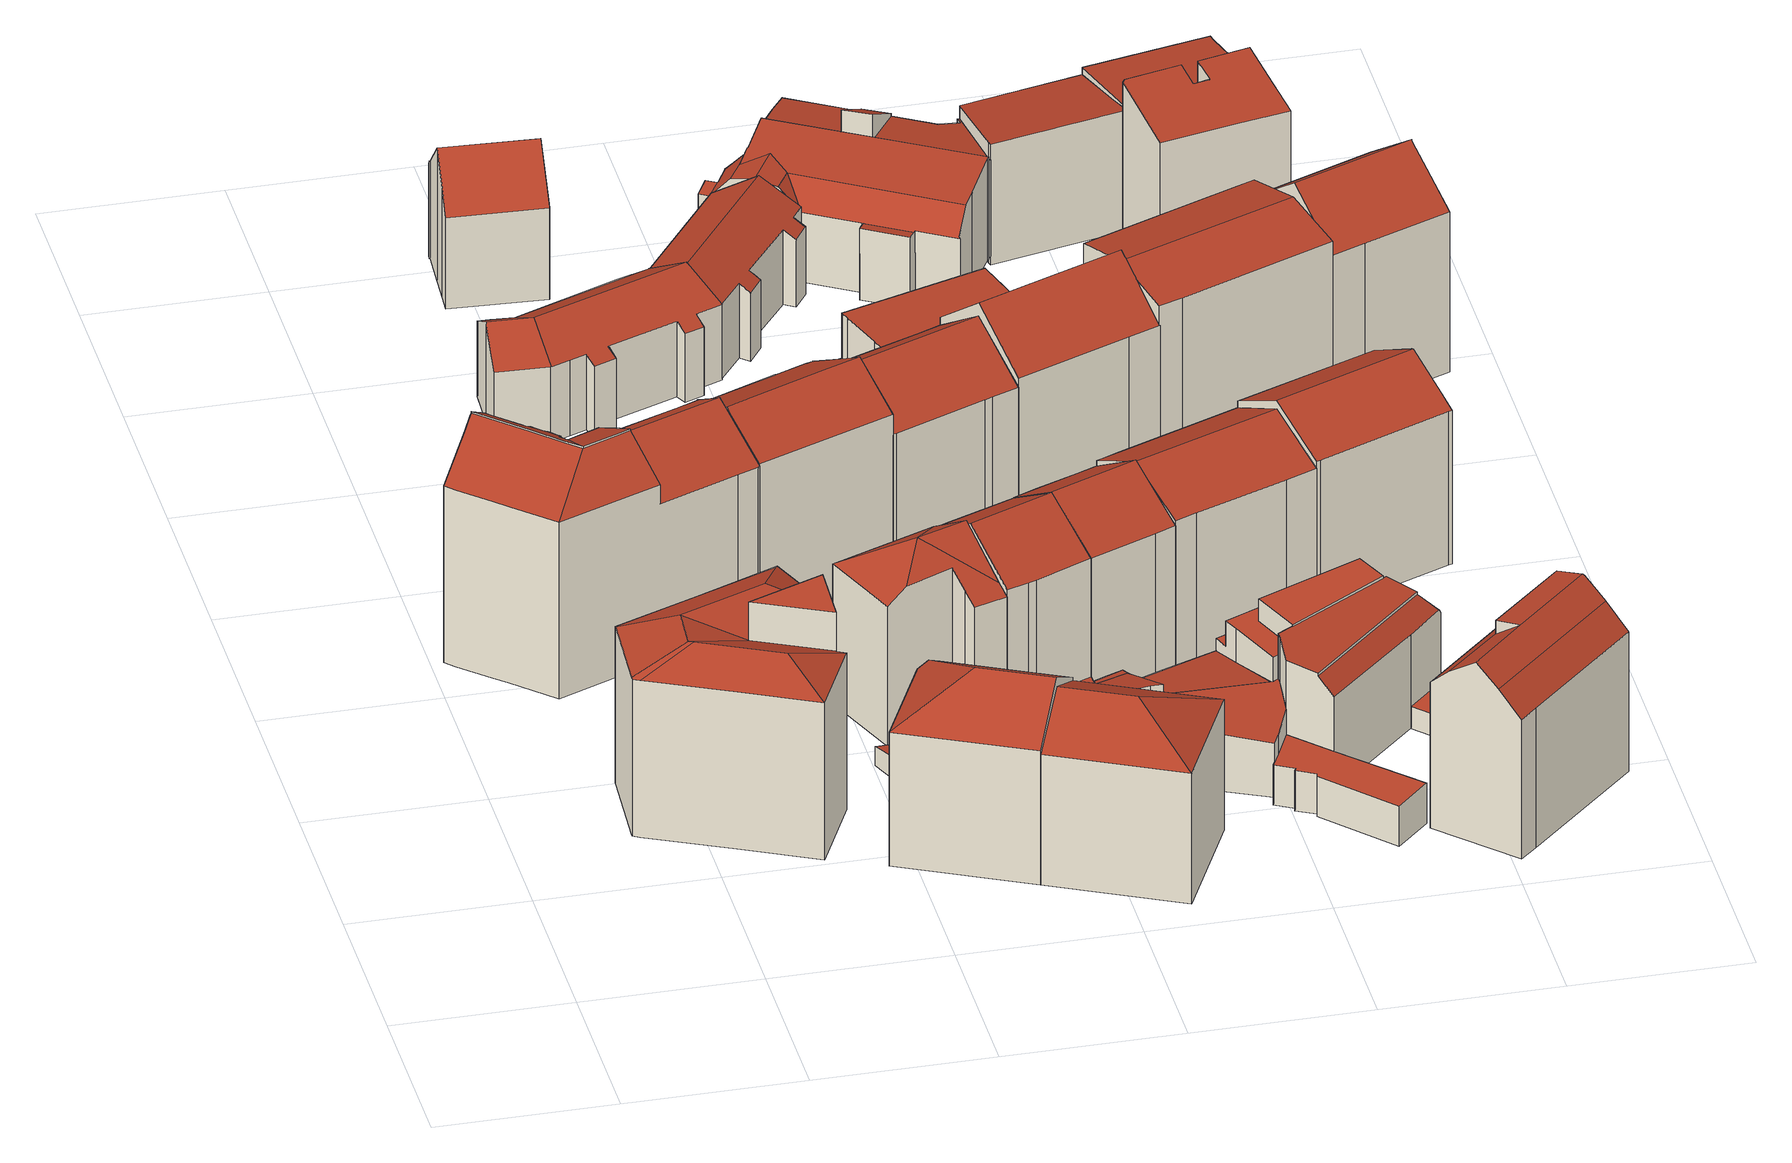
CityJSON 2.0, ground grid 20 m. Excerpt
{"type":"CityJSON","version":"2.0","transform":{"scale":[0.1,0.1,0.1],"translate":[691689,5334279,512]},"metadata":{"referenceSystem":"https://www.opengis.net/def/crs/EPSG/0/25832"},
"CityObjects":{
"building1":{"type":"Building","attributes":{"Gemeindeschluessel":"09162000","HoeheDach":"538.320","HoeheGrund":"514.550","Methode":"2000","NiedrigsteTraufeDesGebaeudes":"533.578","Geometrietyp2DReferenz":"3000","function":"31001_9998","roofType":"3200","measuredHeight":23.77,"storeysAboveGround":5},"geometry":[{"type":"MultiSurface","lod":"2","boundaries":[[[0,1,2,3]],[[4,5,6,7]],[[8,9,10,11,12,13,14,0]],[[13,15,16,14]],[[17,18,19,20,21,22,23,24,25,26,27,28,29,4,7]],[[30,3,2,31,28,27,26,25]],[[7,6,32,17]],[[33,11,10]],[[1,34,35,5,36,31,2]],[[21,11,33,22]],[[14,16,37,38]],[[31,36,5,4,29,28]],[[39,8,0,3,30]],[[24,23,22,33,40,39,30,25]],[[13,12,20,19,18,17,32,38,37,15]],[[40,33,10,9,8,39]],[[15,37,16]],[[14,1,0]],[[6,5,35]],[[14,38,32,6,35,34,1]],[[20,12,11,21]]],"semantics":{"surfaces":[{"type":"RoofSurface"},{"type":"WallSurface"},{"type":"GroundSurface"}],"values":[0,1,0,1,2,1,1,0,0,1,1,1,0,1,1,0,0,0,0,0,1]}}]},
"building2":{"type":"Building","attributes":{"Gemeindeschluessel":"09162000","HoeheDach":"540.110","HoeheGrund":"514.570","Methode":"2000","NiedrigsteTraufeDesGebaeudes":"533.752","Geometrietyp2DReferenz":"3000","function":"31001_9998","roofType":"3100","measuredHeight":25.54,"storeysAboveGround":7},"geometry":[{"type":"MultiSurface","lod":"2","boundaries":[[[41,42,43,44]],[[45,46,47,48]],[[49,50,51,52,53,54,55,56,57,58,59,60,61,62,63,64,65,66,67,68,69,70,71]],[[72,73,74,75]],[[43,76,71,70,77,78,44]],[[79,80,81,82,74,73,83,84]],[[85,61,60,86]],[[77,70,69,87]],[[88,89,90,51,50,49,71,76]],[[91,92,93,57,56,55]],[[53,52,94,95,96,97,98,99,100,101,102]],[[73,72,103,48,47,83]],[[104,105,106,107,81,80,108,109,110]],[[90,111,112,113,114,51]],[[115,58,57,93]],[[84,83,47,46,116,117,97,96]],[[118,107,106,105,104,119,120,121,122,41,44,78,77,87,123,124,125,126,127,128,129,85,86,130,115,93,92,91,131,102,101,100,99,98,132,133,45,48,103,72,75]],[[109,108,112,111,90,110]],[[126,65,64,127]],[[122,134,42,41]],[[51,114,113,135,95,94,52]],[[54,53,102,131,91,55]],[[132,117,116,133]],[[133,116,46,45]],[[130,59,58,115]],[[118,82,81,107]],[[125,66,65,126]],[[75,74,82,118]],[[86,60,59,130]],[[98,97,117,132]],[[87,69,68,123]],[[121,120,119,104,110,136,137,138,134,122]],[[68,67,66,125,124,123]],[[128,63,62,129]],[[138,137,136,110,90,89,88,76,43,42,134]],[[127,64,63,128]],[[112,108,80,79,84,96,95,135,113]],[[129,62,61,85]]],"semantics":{"surfaces":[{"type":"WallSurface"},{"type":"RoofSurface"},{"type":"GroundSurface"}],"values":[0,0,1,0,0,1,0,0,0,0,0,0,0,0,0,1,2,1,0,0,1,0,0,0,0,0,0,0,0,0,0,0,0,0,1,0,0,0]}}]},
"building3":{"type":"Building","attributes":{"Gemeindeschluessel":"09162000","HoeheDach":"519.365","HoeheGrund":"515.420","Methode":"1000","NiedrigsteTraufeDesGebaeudes":"518.672","Geometrietyp2DReferenz":"3000","function":"31001_9998","roofType":"1000","measuredHeight":3.94,"storeysAboveGround":1},"geometry":[{"type":"MultiSurface","lod":"2","boundaries":[[[139,140,141,142,143,144,145,146]],[[143,147,148,144]],[[141,140,149,150,151,142]],[[142,151,147,143]],[[147,151,150,149,152,153,154,148]],[[145,154,153,146]],[[140,139,146,153,152,149]],[[144,148,154,145]]],"semantics":{"surfaces":[{"type":"GroundSurface"},{"type":"WallSurface"},{"type":"RoofSurface"}],"values":[0,1,1,1,2,1,1,1]}}]},
"building4":{"type":"Building","attributes":{"Gemeindeschluessel":"09162000","HoeheDach":"535.474","HoeheGrund":"514.700","Methode":"1000","NiedrigsteTraufeDesGebaeudes":"530.968","Geometrietyp2DReferenz":"3000","function":"31001_9998","roofType":"3200","measuredHeight":20.77,"storeysAboveGround":4},"geometry":[{"type":"MultiSurface","lod":"2","boundaries":[[[155,156,157,158]],[[159,160,157,156]],[[161,162,163,164,165,166]],[[162,161,156,155]],[[161,166,159,156]],[[159,166,165,167,160]],[[163,162,155,158,168,169,164]],[[169,167,165,164]],[[157,160,167,169,168,158]]],"semantics":{"surfaces":[{"type":"WallSurface"},{"type":"RoofSurface"},{"type":"GroundSurface"}],"values":[0,1,0,0,1,1,2,0,0]}}]},
"building5":{"type":"Building","attributes":{"Gemeindeschluessel":"09162000","HoeheDach":"517.428","HoeheGrund":"514.560","Methode":"1000","NiedrigsteTraufeDesGebaeudes":"516.940","Geometrietyp2DReferenz":"3000","function":"31001_2000","roofType":"1000","measuredHeight":2.87},"geometry":[{"type":"MultiSurface","lod":"2","boundaries":[[[170,171,172,173,174,175]],[[176,177,178,179,180,175,174,173,181,182,183]],[[180,179,178,184,185,186,170,175]],[[182,187,188,183]],[[173,172,189,181]],[[177,190,184,178]],[[172,171,170,186,185,184,190,191,188,187,189]],[[177,176,183,188,191,190]],[[181,189,187,182]]],"semantics":{"surfaces":[{"type":"WallSurface"},{"type":"GroundSurface"},{"type":"RoofSurface"}],"values":[0,1,0,0,0,0,2,0,0]}}]},
"building6":{"type":"Building","attributes":{"Gemeindeschluessel":"09162000","HoeheDach":"535.552","HoeheGrund":"514.420","Methode":"2000","NiedrigsteTraufeDesGebaeudes":"530.473","Geometrietyp2DReferenz":"3000","function":"31001_9998","roofType":"3200","measuredHeight":21.13,"storeysAboveGround":5},"geometry":[{"type":"MultiSurface","lod":"2","boundaries":[[[192,193,194,195,196,197,198,199,200]],[[198,197,196,201,202,203,204,205,206,207]],[[208,209,206,205]],[[210,211,212,213,214,215,208,205,204,203,202,201]],[[199,206,209]],[[207,206,199]],[[215,216,209,208]],[[198,207,199]],[[216,200,199,209]],[[201,196,195,210]],[[215,214,213,192,200,216]],[[212,193,192,213]],[[211,210,195,194,193,212]]],"semantics":{"surfaces":[{"type":"RoofSurface"},{"type":"WallSurface"},{"type":"GroundSurface"}],"values":[0,1,1,2,0,0,1,0,0,1,1,1,1]}}]},
"building7":{"type":"Building","attributes":{"Gemeindeschluessel":"09162000","HoeheDach":"527.400","HoeheGrund":"515.210","Methode":"2000","NiedrigsteTraufeDesGebaeudes":"523.573","Geometrietyp2DReferenz":"3000","function":"31001_9998","roofType":"3100","measuredHeight":12.19,"storeysAboveGround":3},"geometry":[{"type":"MultiSurface","lod":"2","boundaries":[[[217,218,219,220]],[[221,222,223,224,225,226,227]],[[228,229,230,231,232,233]],[[234,235,236,237,238,239]],[[240,241,242,243,244,245]],[[232,231,246,247,241,240,245,248,249,250,235,234,239,251,223,222,252]],[[253,254,250,249,248,255]],[[256,257,258,259]],[[255,248,245,244]],[[242,241,247,260]],[[236,235,250,254]],[[224,223,251,261]],[[262,246,231,230]],[[238,237,236,254,253,255,244,243,242,260,262,230,229,228,256,259,263,217,220,264,265,226,225,224,261]],[[228,233,257,256]],[[258,266,218,217,263,259]],[[261,251,239,238]],[[220,219,267,264]],[[252,267,219,218,266]],[[233,232,252,266,258,257]],[[267,268,227,226,265,264]],[[252,222,221,227,268,267]],[[260,247,246,262]]],"semantics":{"surfaces":[{"type":"WallSurface"},{"type":"RoofSurface"},{"type":"GroundSurface"}],"values":[0,0,0,0,0,1,0,0,0,0,0,0,0,2,0,0,0,0,1,1,0,1,0]}}]},
"building8":{"type":"Building","attributes":{"Gemeindeschluessel":"09162000","HoeheDach":"537.859","HoeheGrund":"514.250","Methode":"2000","NiedrigsteTraufeDesGebaeudes":"516.278","Geometrietyp2DReferenz":"3000","function":"31001_9998","roofType":"3100","measuredHeight":23.61,"storeysAboveGround":7},"geometry":[{"type":"MultiSurface","lod":"2","boundaries":[[[269,270,271,272,273,274]],[[275,276,277,278,279,280]],[[280,279,278,281,282,283]],[[284,285,286,287]],[[288,289,290,291]],[[292,293,294,295]],[[287,286,296,297]],[[298,299,300,301]],[[302,303,304,281,278,277,305]],[[306,307,308,309]],[[310,296,286,285,311,294,293,312,313,314,315,316,317,318,305,277,276,275,319,270,269,274,320,321,322,300,299,323,324,325,290,289]],[[295,294,311,326]],[[302,305,318,327]],[[328,317,316,329]],[[307,306,330,329,316,315]],[[331,323,299,298]],[[332,312,293,292]],[[333,334,335,313,312,332]],[[336,310,289,288]],[[290,325,324,337,338,291]],[[327,318,317,328]],[[335,308,307,315,314,313]],[[339,322,321,340]],[[271,270,319,341]],[[283,282,281,304,342,343]],[[301,300,322,339]],[[309,334,333,332,292,295,326,284,287,297,336,288,291,338,337,331,298,301,339,340,344,273,272,271,341,345,343,342,304,303,302,327,328,329,330,306]],[[326,311,285,284]],[[340,321,320,344]],[[337,324,323,331]],[[345,341,319,275,280,283,343]],[[309,308,335,334]],[[344,320,274,273]],[[297,296,310,336]]],"semantics":{"surfaces":[{"type":"WallSurface"},{"type":"RoofSurface"},{"type":"GroundSurface"}],"values":[0,0,1,0,0,0,0,0,0,0,1,0,0,0,0,0,0,0,0,0,0,1,0,0,0,0,2,0,0,0,0,0,0,0]}}]},
"building9":{"type":"Building","attributes":{"Gemeindeschluessel":"09162000","HoeheDach":"518.484","HoeheGrund":"514.410","Methode":"2000","NiedrigsteTraufeDesGebaeudes":"517.580","Geometrietyp2DReferenz":"3000","function":"31001_2000","roofType":"1000","measuredHeight":4.07},"geometry":[{"type":"MultiSurface","lod":"2","boundaries":[[[346,347,348,349,350,351,352,212,210,201,353,354]],[[201,355,356,353]],[[357,358,359,360,361]],[[346,354,362,357,361,347]],[[363,364,365,212,352,351]],[[347,361,360,348]],[[348,360,359,349]],[[366,210,212,365]],[[358,363,351,350,349,359]],[[357,362,356,355,366,365,364,363,358]],[[353,356,362,354]],[[210,366,355,201]]],"semantics":{"surfaces":[{"type":"GroundSurface"},{"type":"WallSurface"},{"type":"RoofSurface"}],"values":[0,1,2,1,1,1,1,1,1,2,1,1]}}]},
"building10":{"type":"Building","attributes":{"Gemeindeschluessel":"09162000","HoeheDach":"530.640","HoeheGrund":"514.328","Methode":"2000","NiedrigsteTraufeDesGebaeudes":"523.730","Geometrietyp2DReferenz":"3000","function":"31001_9998","roofType":"3100","measuredHeight":16.31,"storeysAboveGround":3},"geometry":[{"type":"MultiSurface","lod":"2","boundaries":[[[367,368,369,370]],[[371,372,369,368,373,374]],[[375,376,377,378]],[[374,379,380,371]],[[381,382,383,384]],[[385,386,387,388]],[[389,390,391,392]],[[393,394,382,381]],[[395,396,397,398]],[[398,397,386,385]],[[395,398,385,388,389,392,393,381,384,399,367,370,400,401,375,378]],[[370,369,372,400]],[[401,402,376,375]],[[401,400,372,371,380,402]],[[388,387,390,389]],[[399,373,368,367]],[[397,396,390,387,386]],[[392,391,394,393]],[[396,377,376,402,380,379,383,382,394,391,390]],[[395,378,377,396]],[[399,384,383,379,374,373]]],"semantics":{"surfaces":[{"type":"WallSurface"},{"type":"RoofSurface"},{"type":"GroundSurface"}],"values":[0,1,0,0,0,0,0,0,0,0,2,0,0,0,0,0,1,0,1,0,0]}}]},
"building11":{"type":"Building","attributes":{"Gemeindeschluessel":"09162000","HoeheDach":"534.431","HoeheGrund":"514.700","Methode":"1000","NiedrigsteTraufeDesGebaeudes":"530.621","Geometrietyp2DReferenz":"3000","function":"31001_9998","roofType":"3200","measuredHeight":19.73,"storeysAboveGround":4},"geometry":[{"type":"MultiSurface","lod":"2","boundaries":[[[403,404,405]],[[406,403,407,162]],[[407,408,409,164,163,162]],[[405,404,410,409,408]],[[411,404,403,406]],[[164,409,410,412]],[[412,410,404,411]],[[406,162,163,164,412,411]],[[403,405,408,407]]],"semantics":{"surfaces":[{"type":"RoofSurface"},{"type":"WallSurface"},{"type":"GroundSurface"}],"values":[0,1,1,0,1,1,1,2,0]}}]},
"building12":{"type":"Building","attributes":{"Gemeindeschluessel":"09162000","HoeheDach":"535.578","HoeheGrund":"514.290","Methode":"1000","NiedrigsteTraufeDesGebaeudes":"531.190","Geometrietyp2DReferenz":"3000","function":"31001_9998","roofType":"3100","measuredHeight":21.29,"storeysAboveGround":5},"geometry":[{"type":"MultiSurface","lod":"2","boundaries":[[[413,414,415,416,417,418,419,420]],[[421,422,423,424]],[[425,420,419,426,427]],[[424,423,428,429]],[[430,427,426,431]],[[428,423,422,432,414,413,420,425]],[[433,421,424,429,434,430,431,418,417,416,415]],[[431,426,419,418]],[[434,429,428,425,427,430]],[[421,433,415,414,432,422]]],"semantics":{"surfaces":[{"type":"WallSurface"},{"type":"RoofSurface"},{"type":"GroundSurface"}],"values":[0,0,1,0,0,1,2,0,0,0]}}]},
"building13":{"type":"Building","attributes":{"Gemeindeschluessel":"09162000","HoeheDach":"522.833","HoeheGrund":"514.500","Methode":"2000","NiedrigsteTraufeDesGebaeudes":"520.906","Geometrietyp2DReferenz":"3000","function":"31001_2000","roofType":"2100","measuredHeight":8.33},"geometry":[{"type":"MultiSurface","lod":"2","boundaries":[[[435,436,437,438]],[[439,440,441,442,435,438,443]],[[443,438,437,444]],[[445,446,447,444,437,436,448]],[[448,442,441,445]],[[442,448,436,435]],[[446,445,441,440,439,447]],[[447,439,443,444]]],"semantics":{"surfaces":[{"type":"WallSurface"},{"type":"RoofSurface"},{"type":"GroundSurface"}],"values":[0,1,0,2,0,0,0,0]}}]},
"building14":{"type":"Building","attributes":{"Gemeindeschluessel":"09162000","HoeheDach":"516.940","HoeheGrund":"514.331","Methode":"2000","NiedrigsteTraufeDesGebaeudes":"515.772","Geometrietyp2DReferenz":"3000","function":"31001_2000","roofType":"2100","measuredHeight":2.61},"geometry":[{"type":"MultiSurface","lod":"2","boundaries":[[[449,450,451,452]],[[453,454,455,421]],[[415,456,450,449]],[[456,455,454,451,450]],[[452,451,454,453]],[[456,415,421,455]],[[421,415,449,452,453]]],"semantics":{"surfaces":[{"type":"WallSurface"},{"type":"RoofSurface"},{"type":"GroundSurface"}],"values":[0,0,0,1,0,0,2]}}]},
"building15":{"type":"Building","attributes":{"Gemeindeschluessel":"09162000","HoeheDach":"517.295","HoeheGrund":"514.480","Methode":"1000","NiedrigsteTraufeDesGebaeudes":"517.295","Geometrietyp2DReferenz":"3000","function":"31001_2000","roofType":"1000","measuredHeight":2.81},"geometry":[{"type":"MultiSurface","lod":"2","boundaries":[[[457,458,459,460]],[[461,462,463,464,465,466]],[[467,468,469,470]],[[471,472,458,457]],[[460,459,473,474]],[[458,472,469,468,475,463,462,461,476,473,459]],[[473,476,461,466,477,474]],[[467,470,471,457,460,474,477,466,465,464,478]],[[470,469,472,471]],[[478,475,468,467]],[[464,463,475,478]]],"semantics":{"surfaces":[{"type":"WallSurface"},{"type":"RoofSurface"},{"type":"GroundSurface"}],"values":[0,0,0,0,0,1,0,2,0,0,0]}}]},
"building16":{"type":"Building","attributes":{"Gemeindeschluessel":"09162000","HoeheDach":"536.653","HoeheGrund":"514.170","Methode":"1000","NiedrigsteTraufeDesGebaeudes":"531.520","Geometrietyp2DReferenz":"3000","function":"31001_9998","roofType":"3100","measuredHeight":22.48,"storeysAboveGround":5},"geometry":[{"type":"MultiSurface","lod":"2","boundaries":[[[479,306,480,481,482,329]],[[483,484,485,486,487,488]],[[489,490,491,492]],[[480,491,490,493,483,488,481]],[[494,489,492,306,479,329,495,328,496,497,498,486,485,484]],[[495,329,482,499,500,328]],[[492,491,480,306]],[[484,483,493,494]],[[498,501,487,486]],[[499,482,481,488,487,501,502,503,500]],[[503,502,501,498,497,496]],[[328,500,503,496]],[[494,493,490,489]]],"semantics":{"surfaces":[{"type":"WallSurface"},{"type":"RoofSurface"},{"type":"GroundSurface"}],"values":[0,0,0,1,2,0,0,0,0,1,0,0,0]}}]},
"building17":{"type":"Building","attributes":{"Gemeindeschluessel":"09162000","HoeheDach":"517.392","HoeheGrund":"514.170","Methode":"1000","NiedrigsteTraufeDesGebaeudes":"516.470","Geometrietyp2DReferenz":"3000","function":"31001_2000","roofType":"1000","measuredHeight":3.22},"geometry":[{"type":"MultiSurface","lod":"2","boundaries":[[[504,505,506,507,508,509]],[[510,511,512,513]],[[510,513,514,509,508,507,515]],[[513,512,516,514]],[[507,506,517,515]],[[516,512,511,517,506,505,504]],[[515,517,511,510]],[[514,516,504,509]]],"semantics":{"surfaces":[{"type":"WallSurface"},{"type":"GroundSurface"},{"type":"RoofSurface"}],"values":[0,0,1,0,0,2,0,0]}}]},
"building18":{"type":"Building","attributes":{"Gemeindeschluessel":"09162000","HoeheDach":"527.402","HoeheGrund":"515.390","Methode":"2000","NiedrigsteTraufeDesGebaeudes":"523.641","Geometrietyp2DReferenz":"3000","function":"31001_9998","roofType":"3100","measuredHeight":12.01,"storeysAboveGround":3},"geometry":[{"type":"MultiSurface","lod":"2","boundaries":[[[518,519,520,521,522,523]],[[524,525,526,519,518,523,527,528,529,530,531,532,533,534,535,536,537,538]],[[538,539,540,524]],[[526,541,520,519]],[[532,542,543,533]],[[544,541,526,525,524,540]],[[545,546,529,528,527,547]],[[533,543,548,534]],[[543,542,549,550,546,545,547,522,521,520,541,544,540,539,551,548]],[[534,548,552,535]],[[551,539,538,537,536,553]],[[529,546,550,530]],[[535,552,553,536]],[[548,551,553,552]],[[523,522,547,527]],[[531,530,550,549,542,532]]],"semantics":{"surfaces":[{"type":"WallSurface"},{"type":"GroundSurface"},{"type":"RoofSurface"}],"values":[0,1,0,0,0,0,0,0,2,0,0,0,0,2,0,0]}}]},
"building19":{"type":"Building","attributes":{"Gemeindeschluessel":"09162000","HoeheDach":"517.320","HoeheGrund":"514.610","Methode":"1000","NiedrigsteTraufeDesGebaeudes":"517.320","Geometrietyp2DReferenz":"3000","function":"31001_2000","roofType":"1000","measuredHeight":2.71},"geometry":[{"type":"MultiSurface","lod":"2","boundaries":[[[554,555,556,557]],[[558,559,560,561,562,563,564,565,566,554,557]],[[567,568,569,565,564,563]],[[560,570,571,561]],[[572,555,554,566,565,569]],[[461,463,556,555,572,569,568,567,573,571,570]],[[558,463,461,559]],[[562,573,567,563]],[[557,556,463,558]],[[559,461,570,560]],[[561,571,573,562]]],"semantics":{"surfaces":[{"type":"WallSurface"},{"type":"GroundSurface"},{"type":"RoofSurface"}],"values":[0,1,0,0,0,2,0,0,0,0,0]}}]},
"building20":{"type":"Building","attributes":{"Gemeindeschluessel":"09162000","HoeheDach":"535.715","HoeheGrund":"514.080","Methode":"1000","NiedrigsteTraufeDesGebaeudes":"531.264","Geometrietyp2DReferenz":"3000","function":"31001_9998","roofType":"3100","measuredHeight":21.64,"storeysAboveGround":5},"geometry":[{"type":"MultiSurface","lod":"2","boundaries":[[[574,575,576,577,578,579,580,581,582,583,584,585]],[[586,587,588,589,590,591,592]],[[593,594,585,584,583,582,588,587]],[[575,595,414,576]],[[577,576,414,586,592,578]],[[592,591,590,580,579,578]],[[580,590,589,581]],[[581,589,588,582]],[[575,574,585,594,596,595]],[[414,595,596,594,593,587,586]]],"semantics":{"surfaces":[{"type":"GroundSurface"},{"type":"RoofSurface"},{"type":"WallSurface"}],"values":[0,1,2,2,2,2,2,2,2,1]}}]},
"building21":{"type":"Building","attributes":{"Gemeindeschluessel":"09162000","HoeheDach":"521.641","HoeheGrund":"513.451","Methode":"2000","NiedrigsteTraufeDesGebaeudes":"520.076","Geometrietyp2DReferenz":"3000","function":"31001_9998","roofType":"9999","measuredHeight":8.19,"storeysAboveGround":2},"geometry":[{"type":"MultiSurface","lod":"2","boundaries":[[[597,598,599,600,601,602,603,604,605,606,607]],[[608,606,605,609]],[[610,611,612,613,614,615,616,617,608,609,618]],[[616,597,607,617]],[[618,604,603,610]],[[611,602,601,612]],[[617,607,606,608]],[[612,601,600,613]],[[609,605,604,618]],[[613,600,599,614]],[[610,603,602,611]],[[615,614,599,598,597,616]]],"semantics":{"surfaces":[{"type":"RoofSurface"},{"type":"WallSurface"},{"type":"GroundSurface"}],"values":[0,1,2,1,1,1,1,1,1,1,1,1]}}]},
"building22":{"type":"Building","attributes":{"Gemeindeschluessel":"09162000","HoeheDach":"521.391","HoeheGrund":"513.616","Methode":"2000","NiedrigsteTraufeDesGebaeudes":"519.910","Geometrietyp2DReferenz":"3000","function":"31001_9998","roofType":"9999","measuredHeight":7.78,"storeysAboveGround":2},"geometry":[{"type":"MultiSurface","lod":"2","boundaries":[[[619,620,621,622]],[[623,624,625,626]],[[626,625,627,628]],[[629,623,626,628,619,622,630]],[[630,631,632,629]],[[622,621,631,630]],[[628,627,620,619]],[[629,632,624,623]],[[631,621,620,627,625,624,632]]],"semantics":{"surfaces":[{"type":"WallSurface"},{"type":"GroundSurface"},{"type":"RoofSurface"}],"values":[0,0,0,1,0,0,0,0,2]}}]},
"building23":{"type":"Building","attributes":{"Gemeindeschluessel":"09162000","HoeheDach":"517.895","HoeheGrund":"513.032","Methode":"1000","NiedrigsteTraufeDesGebaeudes":"517.895","Geometrietyp2DReferenz":"3000","function":"31001_2000","roofType":"1000","measuredHeight":4.86},"geometry":[{"type":"MultiSurface","lod":"2","boundaries":[[[633,634,635,636]],[[637,638,639,640]],[[641,642,643,644]],[[645,646,647,648]],[[636,635,649,650]],[[651,652,653,654]],[[650,649,646,645]],[[640,639,652,651]],[[648,647,642,641]],[[654,653,634,633]],[[639,638,643,642,647,646,649,635,634,653,652]],[[651,654,633,636,650,645,648,641,644,637,640]],[[644,643,638,637]]],"semantics":{"surfaces":[{"type":"WallSurface"},{"type":"RoofSurface"},{"type":"GroundSurface"}],"values":[0,0,0,0,0,0,0,0,0,0,1,2,0]}}]},
"building24":{"type":"Building","attributes":{"Gemeindeschluessel":"09162000","HoeheDach":"520.797","HoeheGrund":"515.760","Methode":"1000","NiedrigsteTraufeDesGebaeudes":"520.225","Geometrietyp2DReferenz":"3000","function":"31001_2000","roofType":"1000","measuredHeight":5.04},"geometry":[{"type":"MultiSurface","lod":"2","boundaries":[[[655,656,657,658,659,660,661,662]],[[663,657,656,664]],[[665,666,663,664,667,668,669,670]],[[666,658,657,663]],[[669,661,660,670]],[[668,662,661,669]],[[666,665,670,660,659,658]],[[667,664,656,655,662,668]]],"semantics":{"surfaces":[{"type":"RoofSurface"},{"type":"WallSurface"},{"type":"GroundSurface"}],"values":[0,1,2,1,1,1,1,1]}}]},
"building25":{"type":"Building","attributes":{"Gemeindeschluessel":"09162000","HoeheDach":"522.776","HoeheGrund":"514.510","Methode":"1000","NiedrigsteTraufeDesGebaeudes":"521.759","Geometrietyp2DReferenz":"3000","function":"31001_2000","roofType":"1000","measuredHeight":8.27},"geometry":[{"type":"MultiSurface","lod":"2","boundaries":[[[671,672,673,674,675,676,677,678,679,680,681]],[[673,682,683,674]],[[676,684,685,677]],[[678,686,687,679]],[[675,688,684,676]],[[674,683,688,675]],[[677,685,686,678]],[[689,690,681,680,679,687]],[[683,682,691,692,690,689,687,686,685,684,688]],[[672,671,681,690,692,691]],[[672,691,682,673]]],"semantics":{"surfaces":[{"type":"GroundSurface"},{"type":"WallSurface"},{"type":"RoofSurface"}],"values":[0,1,1,1,1,1,1,1,2,1,1]}}]},
"building26":{"type":"Building","attributes":{"Gemeindeschluessel":"09162000","HoeheDach":"538.270","HoeheGrund":"514.047","Methode":"2000","NiedrigsteTraufeDesGebaeudes":"532.785","Geometrietyp2DReferenz":"3000","function":"31001_9998","roofType":"3100","measuredHeight":24.22,"storeysAboveGround":6},"geometry":[{"type":"MultiSurface","lod":"2","boundaries":[[[693,694,695,696,697]],[[697,698,699,700,693]],[[693,700,701,694]],[[702,703,704,705]],[[705,704,706,707]],[[708,701,700,699,702,705,707]],[[708,695,694,701]],[[706,704,703,698,697,696]],[[708,707,706,696,695]],[[699,698,703,702]]],"semantics":{"surfaces":[{"type":"RoofSurface"},{"type":"WallSurface"},{"type":"GroundSurface"}],"values":[0,1,1,1,1,2,1,0,1,1]}}]},
"building27":{"type":"Building","attributes":{"Gemeindeschluessel":"09162000","HoeheDach":"527.796","HoeheGrund":"515.288","Methode":"2000","NiedrigsteTraufeDesGebaeudes":"523.770","Geometrietyp2DReferenz":"3000","function":"31001_9998","roofType":"2100","measuredHeight":12.51,"storeysAboveGround":3},"geometry":[{"type":"MultiSurface","lod":"2","boundaries":[[[709,710,711,712,713]],[[714,715,716,717]],[[718,719,720,721]],[[714,717,722,723,724,725,710,709,726,727,728,729,730,731,732,733,734,735]],[[714,735,736,715]],[[725,737,711,710]],[[738,716,715,736,739,740,741,742,743,721,720]],[[734,739,736,735]],[[732,741,740,733]],[[743,742,744]],[[722,717,716,738,745]],[[732,731,746,744,742,741]],[[728,727,747,748,749]],[[726,750,719,718,751,747,727]],[[747,751,743,744,746,752,753,748]],[[750,720,719]],[[748,753,754,749]],[[755,756,724,723]],[[730,752,746,731]],[[709,713,750,726]],[[737,757,712,711]],[[718,721,743,751]],[[725,724,756,757,737]],[[745,755,723,722]],[[755,745,738,720,750,713,712,757,756]],[[733,740,739,734]],[[730,729,754,753,752]],[[728,749,754,729]]],"semantics":{"surfaces":[{"type":"WallSurface"},{"type":"RoofSurface"},{"type":"GroundSurface"}],"values":[0,0,1,2,0,0,1,0,0,0,0,0,0,0,1,1,1,0,0,0,1,1,0,0,1,0,0,0]}}]},
"building28":{"type":"Building","attributes":{"Gemeindeschluessel":"09162000","HoeheDach":"535.520","HoeheGrund":"513.940","Methode":"2000","NiedrigsteTraufeDesGebaeudes":"531.904","Geometrietyp2DReferenz":"3000","function":"31001_9998","roofType":"3100","measuredHeight":21.58,"storeysAboveGround":5},"geometry":[{"type":"MultiSurface","lod":"2","boundaries":[[[758,759,760,761]],[[762,763,764,765]],[[766,767,760,759,768,769]],[[770,771,772,773]],[[772,771,764,763,767,766]],[[763,762,774,761,760,767]],[[775,769,768,776]],[[777,773,772,766,769,775]],[[765,764,771,770]],[[765,770,773,777,775,776,758,761,774,762]],[[776,768,759,758]]],"semantics":{"surfaces":[{"type":"WallSurface"},{"type":"RoofSurface"},{"type":"GroundSurface"}],"values":[0,0,1,0,1,0,0,0,0,2,0]}}]},
"building29":{"type":"Building","attributes":{"Gemeindeschluessel":"09162000","HoeheDach":"527.202","HoeheGrund":"513.451","Methode":"2000","NiedrigsteTraufeDesGebaeudes":"521.410","Geometrietyp2DReferenz":"3000","function":"31001_9998","roofType":"1000","measuredHeight":13.75,"storeysAboveGround":3},"geometry":[{"type":"MultiSurface","lod":"2","boundaries":[[[778,779,780,781,782,783,784]],[[785,786,787,788]],[[618,789,790,791,792,793,794,795,796,797]],[[796,795,798,799]],[[782,800,787,786,783]],[[801,609,802,803,780,779]],[[618,797,802,609]],[[795,794,804,798]],[[805,806,807,788,787,800,808]],[[809,804,794,793]],[[799,798,804,809]],[[780,803,802,797,796,799,809,793,792,810,805,808,781]],[[782,781,808,800]],[[784,783,786,785]],[[810,792,791,811,806,805]],[[790,789,618,609,801,779,778,784,785,788,807,806,811,791]]],"semantics":{"surfaces":[{"type":"WallSurface"},{"type":"RoofSurface"},{"type":"GroundSurface"}],"values":[0,0,0,0,1,0,0,1,0,0,0,1,0,0,0,2]}}]},
"building30":{"type":"Building","attributes":{"Gemeindeschluessel":"09162000","HoeheDach":"527.075","HoeheGrund":"513.032","Methode":"2000","NiedrigsteTraufeDesGebaeudes":"524.110","Geometrietyp2DReferenz":"3000","function":"31001_9998","roofType":"1000","measuredHeight":14.04,"storeysAboveGround":3},"geometry":[{"type":"MultiSurface","lod":"2","boundaries":[[[812,813,814,815,816,817]],[[818,817,816,819,820]],[[821,818,820,650]],[[812,822,823,813]],[[824,636,650,820,819,825]],[[826,824,825,827,828,829]],[[830,814,813,823]],[[816,827,825,819]],[[831,826,829,832]],[[815,828,827,816]],[[818,821,822,812,817]],[[821,650,636,831,832,830,823,822]],[[830,832,829,828,815,814]],[[826,831,636,824]]],"semantics":{"surfaces":[{"type":"RoofSurface"},{"type":"WallSurface"},{"type":"GroundSurface"}],"values":[0,0,1,1,1,0,1,1,1,1,1,2,1,1]}}]},
"building31":{"type":"Building","attributes":{"Gemeindeschluessel":"09162000","HoeheDach":"530.510","HoeheGrund":"515.432","Methode":"2000","NiedrigsteTraufeDesGebaeudes":"525.719","Geometrietyp2DReferenz":"3000","function":"31001_9998","roofType":"1000","measuredHeight":15.08,"storeysAboveGround":2},"geometry":[{"type":"MultiSurface","lod":"2","boundaries":[[[833,834,835,836]],[[837,838,839,840]],[[841,838,837,842,833,836,843,844]],[[843,836,835,845]],[[840,839,846,847]],[[848,849,850,845,835,834,851,852]],[[853,854,855,856]],[[841,844,857,858]],[[859,860,847,846]],[[848,852,854,853]],[[858,857,861,862]],[[838,841,858,862,849,848,853,856,863,859,846,839]],[[851,834,833,842]],[[840,847,860,864,855,854,852,851,842,837]],[[863,864,860,859]],[[856,855,864,863]],[[843,845,850,861,857,844]],[[862,861,850,849]]],"semantics":{"surfaces":[{"type":"RoofSurface"},{"type":"WallSurface"},{"type":"GroundSurface"}],"values":[0,1,1,1,1,1,1,1,1,1,1,2,1,0,1,1,0,1]}}]},
"building32":{"type":"Building","attributes":{"Gemeindeschluessel":"09162000","HoeheDach":"518.498","HoeheGrund":"514.220","Methode":"1000","NiedrigsteTraufeDesGebaeudes":"518.498","Geometrietyp2DReferenz":"3000","function":"31001_2000","roofType":"1000","measuredHeight":4.28},"geometry":[{"type":"MultiSurface","lod":"2","boundaries":[[[865,866,867,868,869,870,871,872]],[[869,868,867,873,874,875]],[[876,866,865,877]],[[873,867,866,876]],[[878,879,871,870,869,875]],[[880,872,871,879]],[[877,880,879,878,875,874,873,876]],[[877,865,872,880]]],"semantics":{"surfaces":[{"type":"RoofSurface"},{"type":"WallSurface"},{"type":"GroundSurface"}],"values":[0,1,1,1,1,1,2,1]}}]},
"building33":{"type":"Building","attributes":{"Gemeindeschluessel":"09162000","HoeheDach":"534.740","HoeheGrund":"512.566","Methode":"2000","NiedrigsteTraufeDesGebaeudes":"529.614","Geometrietyp2DReferenz":"3000","function":"31001_9998","roofType":"2100","measuredHeight":22.17,"storeysAboveGround":5},"geometry":[{"type":"MultiSurface","lod":"2","boundaries":[[[881,882,883,884]],[[885,886,887,888,889,890,891,892]],[[893,894,895,882,881,896]],[[897,884,883,898]],[[890,899,900,891]],[[891,900,901,892]],[[902,903,904,894,893]],[[888,902,893,896,905,906,889]],[[881,884,897]],[[885,892,901,898,883,882,895]],[[889,906,899,890]],[[896,881,897,905]],[[905,897,898,901,900,899,906]],[[887,903,902,888]],[[886,904,903,887]],[[886,885,895,894,904]]],"semantics":{"surfaces":[{"type":"RoofSurface"},{"type":"GroundSurface"},{"type":"WallSurface"}],"values":[0,1,0,2,2,2,0,2,2,2,2,0,0,2,2,2]}}]},
"building34":{"type":"Building","attributes":{"Gemeindeschluessel":"09162000","HoeheDach":"515.660","HoeheGrund":"513.032","Methode":"9999","NiedrigsteTraufeDesGebaeudes":"515.660","Geometrietyp2DReferenz":"3000","function":"31001_2000","roofType":"1000","measuredHeight":2.63},"geometry":[{"type":"MultiSurface","lod":"2","boundaries":[[[821,907,908,822]],[[909,910,907,821]],[[821,822,911,912,909]],[[911,913,914,912]],[[910,914,913,908,907]],[[822,908,913,911]],[[912,914,910,909]]],"semantics":{"surfaces":[{"type":"WallSurface"},{"type":"GroundSurface"},{"type":"RoofSurface"}],"values":[0,0,1,0,2,0,0]}}]},
"building35":{"type":"Building","attributes":{"Gemeindeschluessel":"09162000","HoeheDach":"536.640","HoeheGrund":"514.150","Methode":"2000","NiedrigsteTraufeDesGebaeudes":"532.796","Geometrietyp2DReferenz":"3000","function":"31001_9998","roofType":"3100","measuredHeight":22.49,"storeysAboveGround":5},"geometry":[{"type":"MultiSurface","lod":"2","boundaries":[[[915,916,917,918]],[[919,920,921,922]],[[921,920,923,917,916,924,925]],[[918,917,923,926]],[[926,923,920,919]],[[927,928,929,930]],[[925,924,929,928,931]],[[926,919,922,932,933,927,930,934,915,918]],[[933,931,928,927]],[[932,922,921,925,931,933]],[[916,915,934,930,929,924]]],"semantics":{"surfaces":[{"type":"WallSurface"},{"type":"RoofSurface"},{"type":"GroundSurface"}],"values":[0,0,1,0,0,0,1,2,0,0,0]}}]},
"building36":{"type":"Building","attributes":{"Gemeindeschluessel":"09162000","HoeheDach":"536.921","HoeheGrund":"513.960","Methode":"1000","NiedrigsteTraufeDesGebaeudes":"535.220","Geometrietyp2DReferenz":"3000","function":"31001_9998","roofType":"3100","measuredHeight":22.96,"storeysAboveGround":5},"geometry":[{"type":"MultiSurface","lod":"2","boundaries":[[[935,936,699,937,700,938,939,940,941,942,943]],[[944,945,946,947,948,949]],[[949,948,950,951,952,953,954]],[[952,951,950,941,940,939]],[[943,947,946,935]],[[936,945,944,699]],[[937,699,944,949,954,700]],[[935,946,945,936]],[[700,954,953,938]],[[948,947,943,942,941,950]],[[938,953,952,939]]],"semantics":{"surfaces":[{"type":"GroundSurface"},{"type":"RoofSurface"},{"type":"WallSurface"}],"values":[0,1,1,2,2,2,2,2,2,2,2]}}]},
"building37":{"type":"Building","attributes":{"Gemeindeschluessel":"09162000","HoeheDach":"529.139","HoeheGrund":"514.400","Methode":"1000","NiedrigsteTraufeDesGebaeudes":"527.334","Geometrietyp2DReferenz":"3000","function":"31001_9998","roofType":"1000","measuredHeight":14.74,"storeysAboveGround":3},"geometry":[{"type":"MultiSurface","lod":"2","boundaries":[[[955,956,957,958,959,960,961,962,963,964]],[[965,962,961,966]],[[967,964,963,968]],[[960,959,969,970,966,961]],[[968,963,962,965]],[[969,959,958,971]],[[972,973,971,958,957,956]],[[971,973,972,974,967,968,965,966,970,969]],[[972,956,955,974]],[[974,955,964,967]]],"semantics":{"surfaces":[{"type":"RoofSurface"},{"type":"WallSurface"},{"type":"GroundSurface"}],"values":[0,1,1,1,1,1,1,2,1,1]}}]},
"building38":{"type":"Building","attributes":{"Gemeindeschluessel":"09162000","HoeheDach":"532.662","HoeheGrund":"514.050","Methode":"1000","NiedrigsteTraufeDesGebaeudes":"530.626","Geometrietyp2DReferenz":"3000","function":"31001_9998","roofType":"9999","measuredHeight":18.61,"storeysAboveGround":5},"geometry":[{"type":"MultiSurface","lod":"2","boundaries":[[[975,976,977,978]],[[979,980,981,982,983,984,977,976,985,986,987,988]],[[989,986,985,990]],[[991,992,993,994,989,990,975,978,995,996,997,998]],[[994,987,986,989]],[[997,982,981,998]],[[992,979,988,993]],[[992,991,998,981,980,979]],[[990,985,976,975]],[[996,983,982,997]],[[993,988,987,994]],[[977,984,983,996,995,978]]],"semantics":{"surfaces":[{"type":"WallSurface"},{"type":"RoofSurface"},{"type":"GroundSurface"}],"values":[0,1,0,2,0,0,0,0,0,0,0,0]}}]},
"building39":{"type":"Building","attributes":{"Gemeindeschluessel":"09162000","HoeheDach":"529.399","HoeheGrund":"514.830","Methode":"2000","NiedrigsteTraufeDesGebaeudes":"528.337","Geometrietyp2DReferenz":"3000","function":"31001_9998","roofType":"1000","measuredHeight":14.57,"storeysAboveGround":4},"geometry":[{"type":"MultiSurface","lod":"2","boundaries":[[[999,1000,1001,1002]],[[1003,1004,1005,1006]],[[1007,1003,1006,1008,999,1002,1009,1010,1011]],[[1007,1012,1004,1003]],[[1008,1013,1000,999]],[[1006,1005,1013,1008]],[[1014,1015,1016,1001,1000,1013,1005,1004,1012]],[[1002,1001,1016,1009]],[[1009,1016,1015,1010]],[[1011,1014,1012,1007]],[[1010,1015,1014,1011]]],"semantics":{"surfaces":[{"type":"WallSurface"},{"type":"GroundSurface"},{"type":"RoofSurface"}],"values":[0,0,1,0,0,0,2,0,0,0,0]}}]},
"building40":{"type":"Building","attributes":{"Gemeindeschluessel":"09162000","HoeheDach":"538.707","HoeheGrund":"514.010","Methode":"2000","NiedrigsteTraufeDesGebaeudes":"533.194","Geometrietyp2DReferenz":"3000","function":"31001_9998","roofType":"3100","measuredHeight":24.7,"storeysAboveGround":5},"geometry":[{"type":"MultiSurface","lod":"2","boundaries":[[[1017,1018,1019,943]],[[1020,1021,1022,1023,1024,1025]],[[1026,1024,1023,1027]],[[1019,1018,1028,1029,1021,1020]],[[1027,1023,1022,1030]],[[1029,1031,1032,1030,1022,1021]],[[1031,1029,1028,1033]],[[941,1025,1024,1026]],[[1034,943,1019,1020,1025,941]],[[1033,1028,1018,1017]],[[1017,943,1034,941,1026,1027,1030,1032,1031,1033]]],"semantics":{"surfaces":[{"type":"WallSurface"},{"type":"RoofSurface"},{"type":"GroundSurface"}],"values":[0,1,0,1,0,0,0,0,0,0,2]}}]}
},
"vertices":[
[186,292,239],[189,343,239],[127,370,217],[121,271,217],[316,447,25],[316,447,216],[353,354,216],[353,354,25],[191,290,239],[238,267,239],[281,246,239],[348,269,216],[338,274,216],[338,275,216],[255,315,216],[338,275,263],[255,315,263],[341,350,25],[341,349,25],[338,275,25],[338,274,25],[348,269,25],[304,180,25],[221,221,25],[129,265,25],[121,269,25],[121,271,25],[127,370,25],[127,372,25],[222,409,25],[121,269,216],[127,372,216],[341,350,216],[304,180,216],[238,362,239],[288,382,239],[222,409,216],[341,349,263],[341,349,216],[129,265,216],[221,221,216],
[42,690,26],[42,690,270],[51,705,277],[51,705,26],[300,737,26],[300,737,242],[313,705,262],[313,705,26],[104,660,281],[134,630,281],[150,616,281],[147,676,253],[146,675,254],[145,676,254],[140,682,254],[141,683,253],[143,687,250],[144,693,247],[144,699,244],[143,704,242],[139,710,241],[135,714,241],[130,716,242],[124,718,244],[118,718,247],[112,716,250],[109,714,253],[107,713,254],[79,740,254],[76,743,254],[53,708,281],[321,686,26],[321,686,252],[341,635,218],[341,635,26],[53,708,279],[76,743,26],[53,708,26],[205,638,251],[225,588,218],[315,624,218],[339,633,218],[314,702,264],[198,656,264],[139,710,26],[143,704,26],[79,740,26],[104,660,279],[134,630,279],[150,616,279],[140,682,26],[141,683,26],[143,687,26],[148,676,253],[184,691,253],[184,691,242],[274,726,242],[274,726,26],[184,691,26],[148,676,26],[147,676,26],[146,675,26],[314,702,26],[107,541,26],[192,575,26],[225,588,26],[315,624,26],[225,588,241],[192,575,241],[107,541,241],[193,633,279],[205,638,279],[205,638,281],[193,633,281],[144,693,26],[299,737,242],[298,736,242],[339,633,26],[64,582,26],[49,596,26],[18,625,26],[7,636,26],[107,713,26],[109,714,26],[112,716,26],[118,718,26],[124,718,26],[130,716,26],[135,714,26],[144,699,26],[145,676,26],[298,736,26],[299,737,26],[7,636,241],[198,656,272],[64,582,241],[49,596,241],[18,625,241],
[142,886,34],[142,885,34],[131,886,34],[108,889,34],[108,891,34],[100,891,34],[103,959,34],[146,958,34],[108,891,72],[100,891,74],[142,885,67],[131,886,68],[108,889,72],[142,886,67],[146,958,67],[103,959,74],
[365,150,27],[365,150,190],[421,262,190],[421,262,27],[463,183,235],[434,267,196],[509,80,190],[509,80,27],[541,145,27],[573,210,27],[573,210,190],[541,145,235],[447,272,190],[434,267,27],[447,272,27],
[406,308,54],[407,311,53],[408,311,53],[408,311,26],[407,311,26],[406,308,26],[467,307,26],[467,305,26],[442,306,26],[439,307,26],[408,308,26],[395,343,26],[440,344,26],[468,345,26],[442,306,54],[439,307,54],[408,308,54],[440,344,49],[468,345,49],[395,343,49],[467,305,54],[467,307,54],
[492,409,212],[500,388,197],[502,384,194],[507,371,185],[544,384,185],[539,397,194],[539,398,194],[462,437,236],[439,388,210],[544,384,24],[539,397,24],[539,398,24],[518,458,24],[498,519,24],[498,519,194],[518,458,236],[380,472,24],[380,472,194],[507,371,24],[502,384,24],[500,388,24],[492,409,24],[439,388,24],[417,379,24],[417,379,194],
[154,1116,32],[154,1116,124],[168,1116,124],[168,1116,32],[349,1175,124],[379,1132,154],[380,1130,153],[380,1130,32],[379,1132,32],[349,1175,32],[349,1175,123],[208,1013,32],[209,1013,32],[230,1021,32],[230,1021,124],[209,1013,124],[208,1013,124],[377,1077,123],[382,1065,116],[382,1065,32],[377,1077,32],[377,1078,32],[377,1078,124],[275,1037,124],[280,1026,116],[280,1026,32],[275,1037,32],[274,1038,32],[274,1038,124],[249,1028,124],[255,1016,116],[354,1069,124],[355,1068,124],[360,1057,116],[407,1090,124],[202,1064,154],[355,1068,32],[360,1057,32],[354,1069,32],[149,1016,32],[149,1016,124],[151,1062,152],[151,1062,32],[255,1016,32],[407,1090,32],[249,1028,32],[152,1066,32],[194,1114,32],[312,1161,32],[152,1066,154],[194,1114,124],[312,1161,124],
[313,786,206],[316,784,208],[316,784,22],[313,786,22],[312,787,22],[312,787,205],[399,820,206],[400,820,206],[436,835,206],[436,835,43],[400,820,43],[399,820,43],[418,880,43],[382,865,43],[381,865,43],[291,746,22],[291,746,223],[285,749,220],[285,749,22],[277,765,22],[277,765,210],[277,771,207],[277,771,22],[300,737,22],[300,737,230],[299,737,230],[299,737,22],[281,754,217],[281,754,22],[286,785,22],[286,785,201],[290,788,200],[290,788,22],[437,832,22],[436,835,22],[418,880,22],[437,832,208],[496,696,22],[496,696,221],[341,635,221],[341,635,22],[279,759,214],[296,744,225],[313,705,250],[319,691,259],[433,737,259],[474,753,259],[470,765,251],[443,833,209],[443,834,208],[400,818,208],[307,789,203],[301,790,202],[296,790,201],[282,781,202],[279,777,204],[278,772,206],[296,744,22],[443,834,22],[443,833,22],[470,765,22],[474,753,22],[282,781,22],[313,705,22],[319,691,22],[321,686,22],[321,686,255],[279,759,22],[279,777,22],[278,772,22],[296,790,22],[301,790,22],[400,818,22],[382,865,22],[381,865,22],[307,789,22],[399,820,22],
[572,304,24],[467,305,24],[468,345,24],[469,348,24],[488,347,24],[498,347,24],[499,368,24],[565,325,24],[573,304,24],[544,384,57],[565,325,63],[572,304,65],[488,347,59],[469,348,59],[468,345,59],[467,305,65],[573,304,65],[498,347,59],[499,368,57],[500,388,56],[507,371,57],
[206,1421,23],[206,1421,117],[218,1421,117],[218,1421,23],[225,1404,117],[226,1412,117],[198,1414,117],[197,1406,117],[278,1400,23],[278,1400,134],[278,1397,137],[278,1397,23],[197,1406,133],[225,1404,133],[170,1406,23],[170,1406,134],[197,1405,134],[197,1405,23],[164,1301,23],[164,1301,134],[165,1323,156],[165,1323,23],[167,1354,23],[167,1354,186],[170,1399,142],[170,1399,23],[169,1399,23],[169,1399,142],[275,1348,23],[275,1348,186],[272,1295,134],[272,1295,23],[198,1414,23],[226,1412,23],[225,1403,23],[225,1403,134],
[652,9,186],[717,140,186],[619,107,224],[652,9,27],[509,80,186],[541,145,224],[573,210,187],[573,211,186],[717,140,27],[573,211,27],
[628,460,216],[642,424,193],[642,424,23],[628,460,23],[616,490,23],[591,556,23],[591,556,192],[616,490,236],[578,397,23],[578,397,192],[569,394,192],[569,394,23],[521,451,236],[517,527,192],[498,519,192],[544,384,193],[544,384,23],[498,519,23],[517,527,23],[640,423,193],[640,423,23],[521,451,23],
[669,354,91],[669,354,25],[666,361,25],[666,361,89],[573,304,96],[622,304,101],[677,303,107],[690,302,108],[565,325,89],[565,325,25],[677,303,25],[622,304,25],[573,304,25],[690,302,25],
[643,420,23],[643,420,47],[649,406,38],[649,406,23],[585,380,23],[585,380,38],[578,397,49],[642,424,49],
[434,940,25],[434,940,53],[430,963,53],[430,963,25],[435,988,53],[454,993,53],[478,998,53],[478,998,25],[454,993,25],[435,988,25],[444,853,25],[444,853,53],[436,903,53],[436,903,25],[439,904,25],[439,904,53],[435,980,53],[435,980,25],[493,871,53],[435,986,53],[435,986,25],[493,871,25],
[470,763,22],[496,696,197],[470,763,247],[470,765,245],[642,754,197],[642,754,22],[615,821,22],[590,886,22],[590,886,199],[615,821,247],[603,739,22],[603,739,197],[500,697,197],[500,697,22],[612,742,197],[612,742,22],[444,831,22],[446,834,22],[511,857,22],[563,875,22],[444,831,197],[443,833,195],[563,875,199],[511,857,197],[446,834,195],
[643,420,45],[656,426,45],[678,435,45],[678,435,22],[656,426,22],[643,420,22],[669,354,22],[669,354,54],[666,361,53],[666,361,22],[649,406,22],[705,370,22],[649,406,47],[705,370,54],
[504,1211,34],[512,1206,34],[512,1206,116],[504,1211,122],[500,1214,125],[500,1214,34],[516,1235,34],[520,1232,34],[527,1227,34],[448,1146,34],[453,1142,34],[459,1138,34],[443,1115,34],[437,1120,34],[433,1124,34],[407,1090,34],[380,1130,34],[349,1175,34],[445,1304,34],[489,1277,34],[528,1253,34],[528,1253,125],[516,1235,125],[527,1227,117],[433,1124,125],[407,1090,125],[520,1232,122],[453,1142,122],[459,1138,117],[448,1146,125],[380,1130,154],[437,1120,122],[443,1115,117],[489,1277,154],[349,1175,122],[445,1304,122],
[533,1061,26],[533,1061,53],[551,1019,53],[551,1019,26],[478,998,26],[435,988,26],[430,989,26],[437,1029,26],[439,1036,26],[440,1042,26],[498,1061,26],[529,1071,26],[530,1069,26],[440,1042,53],[498,1061,53],[529,1071,53],[430,989,53],[437,1029,53],[530,1069,53],[439,1036,53],
[740,465,21],[717,455,21],[642,424,21],[616,490,21],[591,556,21],[619,568,21],[665,586,21],[686,595,21],[688,595,21],[714,530,21],[736,477,21],[741,465,21],[616,490,237],[714,530,237],[688,595,193],[686,595,193],[665,586,193],[619,568,193],[591,556,193],[736,477,201],[741,465,193],[717,455,193],[740,465,193],
[680,274,91],[682,258,89],[682,256,88],[786,207,81],[793,221,83],[809,255,89],[812,298,95],[812,304,96],[806,300,96],[690,302,96],[677,303,96],[690,302,15],[806,300,15],[812,298,15],[809,255,15],[793,221,15],[786,207,15],[682,256,15],[682,258,15],[680,274,15],[677,303,15],[812,304,15],
[781,363,16],[781,363,84],[806,300,94],[806,300,16],[705,370,16],[705,370,81],[767,397,79],[767,397,16],[768,397,79],[768,397,16],[669,354,16],[690,302,16],[690,302,90],[669,354,82],
[793,221,10],[793,221,59],[809,255,59],[809,255,10],[802,185,10],[802,185,59],[804,189,59],[804,189,10],[822,169,10],[822,169,59],[823,174,59],[823,174,10],[929,131,10],[929,131,59],[891,94,59],[891,94,10],[850,212,59],[850,212,10],[783,201,10],[783,201,59],[786,207,59],[786,207,10],
[511,1380,88],[515,1378,88],[516,1377,88],[519,1381,87],[530,1401,84],[534,1409,82],[505,1426,82],[481,1398,88],[516,1377,38],[515,1378,38],[530,1401,38],[519,1381,38],[511,1380,38],[481,1398,38],[505,1426,38],[534,1409,38],
[642,1009,25],[564,987,25],[551,1019,25],[533,1061,25],[529,1071,25],[692,1122,25],[694,1117,25],[698,1107,25],[714,1065,25],[726,1035,25],[727,1032,25],[551,1019,102],[533,1061,107],[692,1122,108],[694,1117,107],[698,1107,106],[714,1065,101],[529,1071,108],[726,1035,98],[727,1032,98],[564,987,98],[642,1009,98],
[757,953,208],[721,939,208],[590,886,208],[616,820,263],[781,886,263],[784,880,257],[784,880,20],[757,953,20],[721,939,20],[807,820,20],[807,820,208],[771,806,208],[771,806,20],[642,754,208],[642,754,20],[590,886,20],
[586,1218,33],[579,1206,33],[579,1206,120],[585,1218,118],[586,1218,118],[724,1249,33],[724,1249,157],[698,1205,148],[698,1205,33],[485,1279,149],[507,1266,144],[522,1290,144],[512,1323,149],[675,1167,33],[676,1165,33],[634,1190,33],[626,1178,33],[528,1253,33],[445,1304,33],[433,1312,33],[446,1335,33],[458,1328,33],[471,1352,33],[492,1339,33],[515,1378,33],[516,1377,33],[726,1252,33],[726,1252,158],[626,1178,120],[688,1189,144],[516,1377,158],[515,1378,158],[492,1339,149],[491,1339,149],[478,1317,144],[491,1339,144],[675,1167,120],[471,1352,118],[445,1304,120],[443,1305,118],[433,1312,118],[528,1253,118],[463,1293,144],[458,1328,119],[457,1329,118],[446,1335,118],[676,1165,119],[634,1190,119],[633,1189,118],
[715,606,19],[715,606,200],[852,661,200],[852,661,19],[905,530,19],[905,530,199],[870,516,199],[870,516,19],[714,530,235],[878,596,235],[693,598,199],[688,595,200],[765,475,19],[765,475,199],[741,465,199],[741,465,19],[878,596,19],[688,595,19],[693,598,19],[714,530,19],
[774,380,15],[781,363,15],[781,363,125],[774,380,125],[774,380,94],[768,397,94],[768,397,15],[884,448,15],[884,448,94],[930,468,94],[930,468,15],[830,315,15],[942,386,15],[960,398,15],[960,398,125],[942,386,125],[942,386,152],[830,315,152],[830,315,125],[812,304,125],[807,372,152],[807,372,125],[937,452,94],[782,361,15],[806,300,125],[782,361,125],[926,424,152],[944,434,125],[944,434,15],[937,452,15],[937,452,125],[926,424,125],[945,433,125],[945,433,15],
[995,352,121],[962,395,121],[960,398,121],[946,389,144],[971,356,144],[993,351,125],[954,312,124],[836,226,144],[850,212,125],[954,312,10],[995,352,10],[962,395,10],[809,255,149],[836,226,147],[812,298,151],[971,356,147],[946,389,149],[812,304,151],[960,398,10],[812,298,10],[812,304,10],
[618,1317,185],[652,1377,144],[624,1393,144],[589,1333,185],[726,1252,153],[726,1252,34],[729,1255,34],[729,1255,152],[516,1377,34],[618,1317,153],[589,1333,153],[516,1377,153],[624,1393,141],[728,1259,34],[728,1259,151],[695,1351,34],[551,1437,34],[551,1437,141],[652,1377,141],[695,1351,141],[719,1352,34],[719,1352,139],[718,1361,138],[718,1361,34],[519,1381,152],[519,1381,34],[721,1362,34],[721,1362,137],[534,1409,146],[534,1409,34],[720,1362,34],[720,1362,137],
[884,448,65],[930,468,65],[905,530,65],[883,521,65],[870,516,65],[870,515,65],[877,498,65],[866,494,65],[905,530,22],[883,521,22],[870,516,22],[930,468,22],[884,448,22],[870,515,22],[877,498,22],[866,494,22],
[1032,147,227],[1116,228,227],[1094,251,220],[1011,172,220],[1118,226,6],[1155,187,6],[1029,66,6],[1010,48,6],[932,128,6],[951,147,6],[1035,227,6],[1077,268,6],[990,68,204],[1136,208,204],[1118,226,226],[971,88,227],[1011,172,204],[1094,251,204],[951,147,183],[1035,227,183],[1077,268,183],[1010,48,176],[1029,66,176],[1155,187,176],[948,112,204],[932,128,183],
[954,312,37],[995,352,37],[1035,227,10],[1035,227,37],[1058,288,10],[1077,268,10],[1058,288,37],[1077,268,37],
[1056,612,21],[1056,612,219],[1063,593,208],[1063,593,21],[909,531,21],[909,531,208],[905,530,208],[905,530,21],[1059,592,208],[1037,659,246],[878,595,246],[1059,592,21],[1011,724,21],[1011,724,208],[1036,662,245],[1036,662,21],[852,661,208],[878,595,21],[852,661,21],[1037,659,21],
[833,830,20],[806,820,20],[781,887,20],[774,960,20],[782,963,20],[932,1024,20],[956,1034,20],[982,967,20],[1008,900,20],[784,880,247],[806,820,232],[833,830,232],[1008,900,232],[982,967,249],[781,887,249],[956,1034,232],[932,1024,232],[782,963,233],[774,960,233],[757,953,233],
[728,1259,171],[729,1255,171],[874,1286,171],[876,1287,171],[879,1291,171],[872,1322,165],[857,1390,154],[855,1390,154],[722,1362,153],[721,1362,153],[855,1390,24],[857,1390,24],[721,1362,24],[722,1362,24],[879,1291,24],[872,1322,24],[876,1287,24],[729,1255,24],[874,1286,24],[728,1259,24],
[966,1280,20],[966,1280,201],[960,1308,206],[960,1308,20],[894,1195,186],[981,1213,186],[1039,1225,186],[1030,1265,195],[1018,1321,207],[961,1309,206],[948,1276,200],[942,1305,206],[879,1291,206],[876,1287,206],[942,1305,20],[948,1276,20],[981,1213,20],[894,1195,20],[876,1287,20],[879,1291,20],[961,1309,20],[1018,1321,20],[1030,1265,20],[1039,1225,20],
[1018,1325,28],[1018,1325,173],[1018,1321,174],[1018,1321,28],[858,1390,28],[858,1390,163],[999,1419,163],[999,1419,28],[857,1390,28],[1000,1410,28],[960,1308,28],[942,1305,28],[879,1291,28],[857,1390,163],[1000,1410,164],[879,1291,174],[942,1305,174],[960,1308,174],
[1045,915,20],[1045,915,215],[1008,900,215],[983,965,267],[1119,1019,267],[1092,1089,212],[994,1050,212],[960,1036,212],[956,1034,212],[960,1036,20],[994,1050,20],[1144,954,215],[1119,1018,266],[1092,1089,20],[1119,1018,20],[1119,1019,20],[1144,954,20],[983,965,20]
]}
